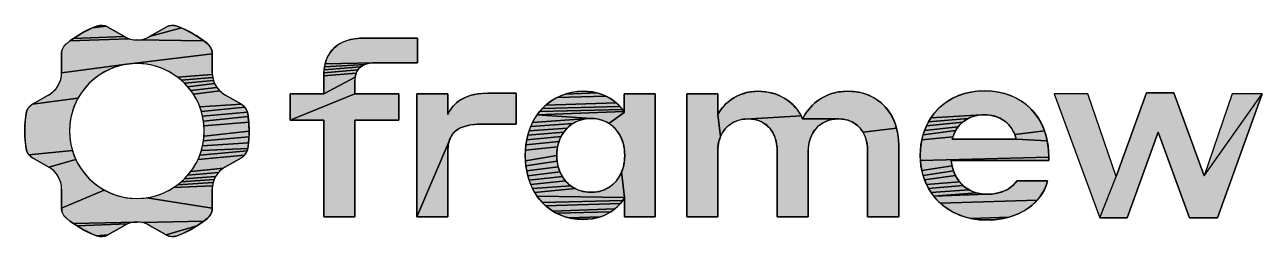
# Model space of a CAD drawing. Header units: millimetres. Extents: x 0 to 420, y 0 to 297.
# Drawn here: x 335.25 to 370.72, y 51.61 to 57.69 of the extents above; entities that cross this region are included whole.
import ezdxf

# ---------------------------------------------------------------- set-up
doc = ezdxf.new("R2010")
doc.units = ezdxf.units.MM
doc.header["$LTSCALE"] = 23.1
doc.layers.get('0').update_dxf_attribs({"linetype": 'CONTINUOUS'})

msp = doc.modelspace()

# ---------------------------------------------------------------- hatches: boundary and pattern name
at = {"linetype": 'CONTINUOUS'}
for points in [[(337.633, 57.627), (338.109, 57.352), (336.648, 57.3), (336.752, 57.369), (336.859, 57.433), (336.969, 57.494), (337.081, 57.551), (337.196, 57.603), (337.593, 57.647), (337.613, 57.637)], [(337.421, 57.675), (337.443, 57.676), (337.465, 57.676), (337.487, 57.674), (337.508, 57.671), (337.53, 57.667), (337.551, 57.661), (337.572, 57.655), (337.593, 57.647), (337.196, 57.603), (337.313, 57.651), (337.334, 57.658), (337.355, 57.664), (337.377, 57.669), (337.399, 57.673)], [(340.186, 57.369), (340.29, 57.3), (340.391, 57.227), (338.469, 57.256), (338.515, 57.257), (338.562, 57.262), (338.608, 57.269), (338.653, 57.28), (338.699, 57.293), (338.743, 57.31), (338.786, 57.33), (338.829, 57.352), (339.742, 57.603), (339.857, 57.551), (339.969, 57.494), (340.079, 57.433)], [(339.495, 57.676), (339.517, 57.675), (339.539, 57.673), (339.56, 57.669), (339.582, 57.664), (339.603, 57.658), (339.625, 57.651), (339.742, 57.603), (338.829, 57.352), (339.305, 57.627), (339.324, 57.637), (339.345, 57.647), (339.365, 57.655), (339.386, 57.661), (339.408, 57.667), (339.429, 57.671), (339.451, 57.674), (339.473, 57.676)], [(338.469, 57.256), (340.391, 57.227), (340.49, 57.15), (340.507, 57.136), (340.523, 57.12), (340.538, 57.104), (340.552, 57.087), (340.565, 57.069), (340.576, 57.051), (340.587, 57.032), (340.596, 57.012), (340.605, 56.992), (340.612, 56.971), (340.618, 56.95), (340.622, 56.928), (340.626, 56.906), (340.628, 56.884), (340.628, 56.862), (338.183, 56.561), (336.309, 56.313), (336.309, 56.862), (336.31, 56.884), (336.312, 56.906), (336.315, 56.928), (336.32, 56.95), (336.326, 56.971), (336.333, 56.992), (336.341, 57.012), (336.351, 57.032), (336.361, 57.051), (336.373, 57.069), (336.386, 57.087), (336.4, 57.104), (336.415, 57.12), (336.431, 57.136), (336.448, 57.15), (336.546, 57.227), (338.239, 57.293), (338.284, 57.28), (338.33, 57.269), (338.376, 57.262), (338.422, 57.257)], [(338.195, 57.31), (338.239, 57.293), (336.546, 57.227), (336.648, 57.3), (338.109, 57.352), (338.151, 57.33)], [(344.892, 57.308), (344.998, 57.31), (346.514, 57.31), (346.514, 56.601), (345.269, 56.601), (343.861, 56.569), (343.882, 56.646), (343.908, 56.718), (343.939, 56.787), (343.974, 56.853), (344.015, 56.914), (344.06, 56.971), (344.111, 57.023), (344.166, 57.072), (344.226, 57.116), (344.292, 57.156), (344.362, 57.192), (344.437, 57.223), (344.518, 57.249), (344.604, 57.271), (344.694, 57.288), (344.79, 57.3)], [(338.469, 56.582), (338.325, 56.577), (338.183, 56.561), (340.628, 56.862), (340.628, 56.313), (340.63, 56.268), (339.631, 56.193), (339.52, 56.271), (339.404, 56.341), (339.283, 56.402), (339.157, 56.456), (339.027, 56.5), (338.892, 56.535), (338.754, 56.561), (338.613, 56.577)], [(337.533, 56.341), (337.417, 56.271), (337.307, 56.193), (337.202, 56.108), (337.103, 56.016), (337.011, 55.918), (336.926, 55.813), (336.849, 55.702), (336.779, 55.586), (335.474, 55.415), (335.949, 55.69), (335.988, 55.713), (336.024, 55.739), (336.059, 55.767), (336.091, 55.797), (336.122, 55.829), (336.151, 55.862), (336.177, 55.898), (336.201, 55.934), (336.223, 55.972), (336.243, 56.011), (336.26, 56.052), (336.275, 56.093), (336.287, 56.136), (336.297, 56.179), (336.304, 56.223), (336.308, 56.268), (336.309, 56.313), (338.183, 56.561), (338.045, 56.535), (337.911, 56.5), (337.781, 56.456), (337.655, 56.402)], [(344.765, 56.34), (344.751, 56.305), (343.823, 56.225), (343.825, 56.317), (344.8, 56.404), (344.782, 56.373)], [(344.821, 56.433), (344.8, 56.404), (343.825, 56.317), (343.832, 56.404), (344.871, 56.484), (344.845, 56.459)], [(344.899, 56.506), (344.871, 56.484), (343.832, 56.404), (343.844, 56.488), (344.999, 56.558), (344.963, 56.543), (344.93, 56.525)], [(345.037, 56.571), (344.999, 56.558), (343.844, 56.488), (343.861, 56.569), (345.269, 56.601), (345.217, 56.6), (345.168, 56.596), (345.122, 56.59), (345.078, 56.582)], [(340.634, 56.223), (340.641, 56.179), (339.736, 56.108), (339.631, 56.193), (340.63, 56.268)], [(340.65, 56.136), (340.663, 56.093), (339.834, 56.016), (339.736, 56.108), (340.641, 56.179)], [(340.677, 56.052), (340.694, 56.011), (339.926, 55.918), (339.834, 56.016), (340.663, 56.093)], [(344.713, 56.052), (344.713, 55.711), (342.857, 54.96), (342.857, 55.711), (343.823, 55.711), (344.722, 56.188), (344.717, 56.144), (344.714, 56.099)], [(344.73, 56.229), (344.722, 56.188), (343.823, 55.711), (343.823, 56.225), (344.751, 56.305), (344.739, 56.268)], [(340.736, 55.934), (340.76, 55.898), (340.011, 55.813), (339.926, 55.918), (340.694, 56.011), (340.714, 55.972)], [(340.815, 55.829), (340.846, 55.797), (340.089, 55.702), (340.011, 55.813), (340.76, 55.898), (340.787, 55.862)], [(340.95, 55.713), (340.988, 55.69), (341.464, 55.415), (340.274, 55.339), (340.22, 55.465), (340.159, 55.586), (340.089, 55.702), (340.846, 55.797), (340.879, 55.767), (340.913, 55.739)], [(345.971, 55.711), (345.971, 54.96), (344.713, 54.96), (344.713, 52.193), (343.823, 52.193), (343.823, 54.96), (342.857, 54.96), (344.713, 55.711)], [(348.426, 55.73), (348.517, 55.732), (349.337, 55.732), (349.337, 54.849), (348.399, 54.849), (348.307, 54.848), (348.221, 54.844), (348.139, 54.837), (348.062, 54.828), (347.99, 54.816), (347.922, 54.801), (347.859, 54.784), (347.8, 54.764), (347.745, 54.741), (347.695, 54.715), (347.649, 54.686), (347.606, 54.654), (347.564, 54.617), (347.527, 54.575), (347.494, 54.531), (347.466, 54.482), (347.442, 54.43), (346.494, 52.193), (346.494, 55.711), (347.377, 55.711), (347.377, 55.12), (347.397, 55.163), (347.423, 55.21), (347.455, 55.261), (347.494, 55.314), (347.54, 55.368), (347.593, 55.423), (347.638, 55.463), (347.689, 55.502), (347.744, 55.539), (347.805, 55.575), (347.872, 55.608), (347.944, 55.638), (348.023, 55.665), (348.108, 55.688), (348.181, 55.703), (348.258, 55.715), (348.34, 55.724)], [(351.747, 55.714), (351.827, 55.685), (351.903, 55.652), (350.499, 55.607), (350.616, 55.661), (350.737, 55.706), (351.661, 55.739)], [(351.125, 55.782), (351.26, 55.788), (351.369, 55.784), (351.472, 55.775), (351.569, 55.759), (351.661, 55.739), (350.737, 55.706), (350.863, 55.741), (350.992, 55.767)], [(352.435, 55.183), (352.435, 55.711), (353.325, 55.711), (353.325, 52.193), (352.442, 52.193), (352.442, 52.749), (352.36, 53.481), (352.386, 53.553), (352.409, 53.628), (352.426, 53.705), (352.439, 53.785), (352.446, 53.868), (352.449, 53.952), (352.446, 54.037), (352.439, 54.119), (352.426, 54.199), (352.409, 54.276), (352.386, 54.351), (352.36, 54.423), (352.328, 54.492), (352.293, 54.557), (352.253, 54.619), (352.209, 54.677), (352.161, 54.731), (352.109, 54.781), (352.054, 54.827), (351.995, 54.868)], [(355.114, 54.07), (355.114, 52.193), (354.231, 52.193), (354.231, 55.711), (355.114, 55.711), (355.114, 55.12), (355.194, 54.491), (355.17, 54.427), (355.15, 54.361), (355.134, 54.292), (355.123, 54.221), (355.116, 54.147)], [(356.268, 55.788), (356.372, 55.784), (356.473, 55.775), (356.571, 55.76), (356.666, 55.738), (356.757, 55.712), (356.845, 55.679), (356.929, 55.641), (357.01, 55.598), (357.086, 55.55), (357.159, 55.497), (357.228, 55.439), (357.292, 55.377), (357.352, 55.31), (357.408, 55.239), (357.459, 55.164), (357.505, 55.085), (355.909, 54.992), (355.837, 54.985), (355.768, 54.972), (355.702, 54.955), (355.639, 54.933), (355.58, 54.907), (355.523, 54.876), (355.469, 54.841), (355.419, 54.802), (355.372, 54.759), (355.329, 54.712), (355.29, 54.662), (355.254, 54.608), (355.222, 54.551), (355.194, 54.491), (355.114, 55.12), (355.142, 55.17), (355.175, 55.223), (355.215, 55.277), (355.261, 55.333), (355.313, 55.389), (355.37, 55.444), (355.434, 55.498), (355.503, 55.55), (355.578, 55.599), (355.66, 55.644), (355.747, 55.685), (355.839, 55.719), (355.918, 55.743), (356, 55.762), (356.085, 55.776), (356.175, 55.785)], [(358.84, 55.788), (358.965, 55.783), (359.086, 55.77), (359.201, 55.749), (359.312, 55.72), (359.418, 55.683), (359.519, 55.638), (359.614, 55.587), (359.704, 55.528), (359.789, 55.462), (359.867, 55.391), (359.94, 55.312), (360.006, 55.228), (360.066, 55.138), (360.12, 55.043), (360.167, 54.942), (360.207, 54.837), (360.24, 54.727), (359.278, 54.614), (359.244, 54.668), (359.206, 54.718), (359.165, 54.764), (359.121, 54.806), (359.072, 54.845), (359.021, 54.879), (358.967, 54.909), (358.909, 54.935), (358.848, 54.956), (358.784, 54.973), (358.718, 54.985), (358.648, 54.993), (358.576, 54.995), (357.547, 55.002), (357.58, 55.064), (357.618, 55.128), (357.662, 55.193), (357.712, 55.26), (357.768, 55.326), (357.83, 55.391), (357.899, 55.454), (357.975, 55.515), (358.057, 55.571), (358.146, 55.623), (358.243, 55.67), (358.347, 55.71), (358.436, 55.737), (358.529, 55.758), (358.628, 55.774), (358.731, 55.784)], [(362.609, 55.796), (362.761, 55.801), (362.913, 55.796), (363.061, 55.781), (363.204, 55.757), (363.342, 55.723), (363.474, 55.679), (363.6, 55.627), (363.72, 55.566), (363.834, 55.496), (363.941, 55.418), (364.041, 55.331), (364.134, 55.237), (364.219, 55.135), (364.297, 55.025), (364.366, 54.909), (364.427, 54.785), (364.48, 54.654), (363.625, 54.552), (363.597, 54.614), (363.565, 54.673), (363.531, 54.728), (363.493, 54.779), (363.453, 54.828), (363.409, 54.872), (363.363, 54.913), (363.314, 54.951), (363.262, 54.984), (363.207, 55.014), (363.15, 55.04), (363.091, 55.062), (363.029, 55.08), (362.965, 55.095), (362.899, 55.105), (362.831, 55.111), (362.761, 55.113), (362.686, 55.111), (361.226, 55.031), (361.304, 55.138), (361.39, 55.239), (361.483, 55.332), (361.583, 55.417), (361.69, 55.495), (361.804, 55.564), (361.924, 55.626), (362.05, 55.678), (362.182, 55.722), (362.319, 55.756), (362.462, 55.781)], [(368.189, 55.739), (369.051, 53.368), (370.719, 55.711), (369.433, 52.165), (368.633, 52.165), (367.737, 54.613), (366.847, 52.165), (366.068, 52.165), (366.534, 53.347), (367.403, 55.739)], [(336.717, 55.465), (336.664, 55.339), (336.619, 55.208), (336.584, 55.074), (336.558, 54.936), (336.543, 54.795), (336.538, 54.65), (336.543, 54.506), (336.558, 54.365), (336.584, 54.227), (336.619, 54.093), (335.373, 53.971), (335.36, 53.989), (335.347, 54.007), (335.336, 54.026), (335.326, 54.045), (335.317, 54.065), (335.309, 54.086), (335.302, 54.107), (335.297, 54.129), (335.293, 54.151), (335.281, 54.232), (335.272, 54.315), (335.264, 54.398), (335.259, 54.481), (335.255, 54.566), (335.254, 54.65), (335.255, 54.735), (335.259, 54.819), (335.264, 54.903), (335.272, 54.986), (335.281, 55.069), (335.293, 55.151), (335.297, 55.173), (335.302, 55.194), (335.309, 55.215), (335.317, 55.236), (335.326, 55.256), (335.336, 55.275), (335.347, 55.294), (335.36, 55.312), (335.373, 55.329), (335.388, 55.346), (335.403, 55.362), (335.419, 55.376), (335.437, 55.39), (335.455, 55.403), (335.474, 55.415), (336.779, 55.586)], [(341.55, 55.346), (341.565, 55.329), (340.318, 55.208), (340.274, 55.339), (341.464, 55.415), (341.483, 55.403), (341.501, 55.39), (341.518, 55.376), (341.535, 55.362)], [(341.628, 55.215), (341.635, 55.194), (340.353, 55.074), (340.318, 55.208), (341.565, 55.329), (341.578, 55.312), (341.59, 55.294), (341.601, 55.275), (341.612, 55.256), (341.621, 55.236)], [(352.355, 55.302), (352.381, 55.267), (350.008, 55.208), (350.088, 55.297), (352.312, 55.352)], [(352.262, 55.404), (352.312, 55.352), (350.088, 55.297), (350.181, 55.388), (352.203, 55.459)], [(351.973, 55.617), (352.058, 55.566), (352.135, 55.513), (352.203, 55.459), (350.181, 55.388), (350.282, 55.47), (350.388, 55.543), (350.499, 55.607), (351.903, 55.652)], [(341.644, 55.151), (341.656, 55.069), (340.379, 54.936), (340.353, 55.074), (341.635, 55.194), (341.64, 55.173)], [(341.666, 54.986), (341.674, 54.903), (340.395, 54.795), (340.379, 54.936), (341.656, 55.069)], [(351.032, 54.904), (350.968, 54.868), (349.754, 54.781), (349.807, 54.897), (351.405, 55.006), (351.324, 54.997), (351.246, 54.982), (351.172, 54.961), (351.1, 54.935)], [(349.868, 55.007), (349.935, 55.111), (351.489, 55.009), (351.405, 55.006), (349.807, 54.897)], [(352.404, 55.235), (352.422, 55.207), (349.935, 55.111), (350.008, 55.208), (352.381, 55.267)], [(352.435, 55.183), (351.995, 54.868), (351.932, 54.904), (351.866, 54.935), (351.797, 54.961), (351.724, 54.982), (351.649, 54.997), (351.57, 55.006), (351.489, 55.009), (349.935, 55.111), (352.422, 55.207)], [(356.055, 54.993), (355.983, 54.995), (355.909, 54.992), (357.505, 55.085), (357.547, 55.002), (358.576, 54.995), (358.502, 54.992), (358.43, 54.985), (358.362, 54.972), (358.296, 54.955), (358.233, 54.933), (358.173, 54.907), (358.116, 54.876), (358.063, 54.841), (358.012, 54.802), (357.966, 54.759), (357.922, 54.712), (357.883, 54.662), (357.847, 54.608), (357.815, 54.551), (357.787, 54.491), (357.763, 54.427), (357.743, 54.361), (357.728, 54.292), (357.716, 54.221), (357.709, 54.147), (357.707, 54.07), (357.707, 52.193), (356.817, 52.193), (356.817, 54.07), (356.815, 54.148), (356.809, 54.224), (356.798, 54.297), (356.783, 54.366), (356.765, 54.433), (356.742, 54.497), (356.715, 54.557), (356.685, 54.614), (356.651, 54.668), (356.613, 54.718), (356.572, 54.764), (356.527, 54.806), (356.479, 54.845), (356.428, 54.879), (356.373, 54.909), (356.316, 54.935), (356.255, 54.956), (356.191, 54.973), (356.124, 54.985)], [(362.185, 54.946), (362.136, 54.908), (361.095, 54.796), (361.156, 54.917), (362.294, 55.01), (362.238, 54.98)], [(362.352, 55.037), (362.294, 55.01), (361.156, 54.917), (361.226, 55.031), (362.686, 55.111), (362.614, 55.104), (362.545, 55.094), (362.478, 55.079), (362.414, 55.06)], [(341.682, 54.566), (341.679, 54.481), (340.379, 54.365), (340.395, 54.506), (341.684, 54.65)], [(341.679, 54.819), (341.682, 54.735), (341.684, 54.65), (340.395, 54.506), (340.4, 54.65), (340.395, 54.795), (341.674, 54.903)], [(350.662, 54.557), (350.625, 54.492), (349.639, 54.393), (349.669, 54.528), (350.702, 54.619)], [(350.748, 54.677), (350.702, 54.619), (349.669, 54.528), (349.708, 54.658), (350.797, 54.731)], [(350.85, 54.781), (350.797, 54.731), (349.708, 54.658), (349.754, 54.781), (350.968, 54.868), (350.907, 54.827)], [(360.24, 54.727), (360.266, 54.612), (360.285, 54.493), (360.296, 54.37), (360.3, 54.244), (360.3, 52.193), (359.41, 52.193), (359.41, 54.07), (359.408, 54.148), (359.402, 54.224), (359.391, 54.297), (359.376, 54.366), (359.358, 54.433), (359.335, 54.497), (359.308, 54.557), (359.278, 54.614)], [(361.878, 54.548), (361.855, 54.485), (360.964, 54.398), (360.998, 54.537), (361.935, 54.667), (361.905, 54.609)], [(361.969, 54.722), (361.935, 54.667), (360.998, 54.537), (361.042, 54.669), (362.005, 54.773)], [(362.046, 54.822), (362.005, 54.773), (361.042, 54.669), (361.095, 54.796), (362.136, 54.908), (362.089, 54.866)], [(364.48, 54.654), (364.523, 54.516), (364.558, 54.372), (363.671, 54.418), (363.65, 54.487), (363.625, 54.552)], [(341.656, 54.232), (341.644, 54.151), (340.318, 54.093), (340.353, 54.227), (341.666, 54.315)], [(341.674, 54.398), (341.666, 54.315), (340.353, 54.227), (340.379, 54.365), (341.679, 54.481)], [(347.377, 54.042), (347.377, 52.193), (346.494, 52.193), (347.442, 54.43), (347.421, 54.375), (347.405, 54.316), (347.393, 54.253), (347.384, 54.187), (347.379, 54.116)], [(350.543, 54.276), (350.525, 54.199), (349.603, 54.105), (349.617, 54.252), (350.566, 54.351)], [(350.593, 54.423), (350.566, 54.351), (349.617, 54.252), (349.639, 54.393), (350.625, 54.492)], [(363.671, 54.418), (364.558, 54.372), (364.583, 54.222), (364.598, 54.066), (364.603, 53.903), (360.923, 53.803), (360.918, 53.952), (360.923, 54.106), (360.939, 54.255), (360.964, 54.398), (361.855, 54.485), (361.836, 54.418)], [(336.619, 54.093), (336.664, 53.962), (336.717, 53.836), (335.949, 53.612), (335.474, 53.886), (335.455, 53.898), (335.437, 53.911), (335.419, 53.924), (335.403, 53.939), (335.388, 53.955), (335.373, 53.971)], [(341.464, 53.886), (340.988, 53.612), (340.948, 53.586), (340.011, 53.488), (340.089, 53.599), (340.159, 53.715), (340.22, 53.836), (341.55, 53.955), (341.535, 53.939), (341.518, 53.924), (341.501, 53.911), (341.483, 53.898)], [(341.565, 53.971), (341.55, 53.955), (340.22, 53.836), (340.274, 53.962), (341.628, 54.086), (341.621, 54.065), (341.612, 54.045), (341.601, 54.026), (341.59, 54.007), (341.578, 53.989)], [(341.635, 54.107), (341.628, 54.086), (340.274, 53.962), (340.318, 54.093), (341.644, 54.151), (341.64, 54.129)], [(350.513, 54.119), (350.505, 54.037), (350.502, 53.952), (349.603, 53.798), (349.598, 53.952), (349.603, 54.105), (350.525, 54.199)], [(350.505, 53.868), (350.513, 53.785), (349.617, 53.649), (349.603, 53.798), (350.502, 53.952)], [(336.779, 53.715), (336.849, 53.599), (336.926, 53.488), (337.011, 53.383), (337.103, 53.285), (337.202, 53.193), (337.307, 53.108), (337.417, 53.03), (337.533, 52.96), (336.309, 52.439), (336.309, 52.988), (336.308, 53.036), (336.303, 53.083), (336.295, 53.13), (336.284, 53.176), (336.27, 53.221), (336.254, 53.264), (336.235, 53.307), (336.213, 53.348), (336.188, 53.388), (336.161, 53.425), (336.131, 53.462), (336.099, 53.496), (336.065, 53.528), (336.029, 53.558), (335.99, 53.586), (335.949, 53.612), (336.717, 53.836)], [(340.838, 53.496), (340.806, 53.462), (339.926, 53.383), (340.011, 53.488), (340.948, 53.586), (340.909, 53.558), (340.872, 53.528)], [(350.525, 53.705), (350.543, 53.628), (349.639, 53.507), (349.617, 53.649), (350.513, 53.785)], [(350.566, 53.553), (350.593, 53.481), (349.669, 53.371), (349.639, 53.507), (350.543, 53.628)], [(364.603, 53.903), (364.603, 53.806), (361.808, 53.806), (361.816, 53.729), (361.829, 53.653), (360.964, 53.517), (360.939, 53.658), (360.923, 53.803)], [(361.847, 53.58), (361.869, 53.509), (360.999, 53.381), (360.964, 53.517), (361.829, 53.653)], [(340.667, 53.221), (340.653, 53.176), (339.631, 53.108), (339.736, 53.193), (340.683, 53.264)], [(340.703, 53.307), (340.683, 53.264), (339.736, 53.193), (339.834, 53.285), (340.725, 53.348)], [(340.749, 53.388), (340.725, 53.348), (339.834, 53.285), (339.926, 53.383), (340.806, 53.462), (340.776, 53.425)], [(350.625, 53.412), (350.662, 53.347), (349.708, 53.241), (349.669, 53.371), (350.593, 53.481)], [(350.702, 53.285), (350.748, 53.227), (349.754, 53.118), (349.708, 53.241), (350.662, 53.347)], [(350.85, 53.123), (350.907, 53.077), (349.807, 53.001), (349.754, 53.118), (350.748, 53.227), (350.797, 53.173)], [(351.489, 52.895), (351.57, 52.898), (351.649, 52.907), (351.724, 52.922), (351.797, 52.943), (351.866, 52.969), (351.932, 53), (351.995, 53.036), (352.054, 53.077), (352.109, 53.123), (352.161, 53.173), (352.209, 53.227), (352.253, 53.285), (352.293, 53.347), (352.328, 53.412), (352.36, 53.481), (352.442, 52.749), (349.934, 52.787), (349.868, 52.891), (351.032, 53), (351.1, 52.969), (351.172, 52.943), (351.246, 52.922), (351.324, 52.907), (351.405, 52.898)], [(361.896, 53.44), (361.927, 53.374), (361.043, 53.249), (360.999, 53.381), (361.869, 53.509)], [(362.001, 53.252), (362.044, 53.195), (361.097, 53.123), (361.043, 53.249), (361.927, 53.374), (361.962, 53.311)], [(363.67, 53.2), (363.685, 53.222), (364.561, 53.222), (364.544, 53.145), (364.516, 53.059), (364.475, 52.967), (364.421, 52.87), (364.353, 52.771), (364.272, 52.672), (361.493, 52.585), (361.397, 52.679), (361.309, 52.781), (362.83, 52.84), (362.896, 52.841), (362.959, 52.845), (363.019, 52.851), (363.075, 52.86), (363.129, 52.87), (363.192, 52.886), (363.251, 52.904), (363.306, 52.924), (363.356, 52.946), (363.403, 52.97), (363.445, 52.994), (363.484, 53.02), (363.519, 53.045), (363.561, 53.08), (363.596, 53.113), (363.626, 53.145), (363.651, 53.174)], [(338.469, 52.719), (338.613, 52.724), (338.754, 52.74), (340.628, 52.439), (340.628, 52.417), (340.626, 52.395), (340.622, 52.373), (340.618, 52.351), (340.612, 52.33), (340.605, 52.309), (340.596, 52.289), (340.587, 52.269), (340.576, 52.25), (340.565, 52.232), (340.552, 52.214), (340.538, 52.197), (340.523, 52.181), (340.507, 52.165), (340.49, 52.151), (340.391, 52.074), (338.608, 52.032), (338.562, 52.039), (338.515, 52.044), (338.469, 52.045), (336.648, 52.001), (336.546, 52.074), (336.448, 52.151), (336.431, 52.165), (336.415, 52.181), (336.4, 52.197), (336.386, 52.214), (336.373, 52.232), (336.361, 52.25), (336.351, 52.269), (336.341, 52.289), (336.333, 52.309), (336.326, 52.33), (336.32, 52.351), (336.315, 52.373), (336.312, 52.395), (336.31, 52.417), (336.309, 52.439), (337.533, 52.96), (337.655, 52.899), (337.781, 52.845), (337.911, 52.801), (338.045, 52.766), (338.183, 52.74), (338.325, 52.724)], [(340.63, 53.036), (340.628, 52.988), (340.628, 52.439), (338.754, 52.74), (338.892, 52.766), (339.027, 52.801), (339.157, 52.845), (339.283, 52.899), (339.404, 52.96), (339.52, 53.03), (340.635, 53.083)], [(340.642, 53.13), (340.635, 53.083), (339.52, 53.03), (339.631, 53.108), (340.653, 53.176)], [(350.968, 53.036), (351.032, 53), (349.868, 52.891), (349.807, 53.001), (350.907, 53.077)], [(362.091, 53.142), (362.141, 53.093), (361.159, 53.003), (361.097, 53.123), (362.044, 53.195)], [(362.254, 53.006), (362.315, 52.968), (361.23, 52.889), (361.159, 53.003), (362.141, 53.093), (362.196, 53.047)], [(362.447, 52.907), (362.518, 52.883), (361.309, 52.781), (361.23, 52.889), (362.315, 52.968), (362.379, 52.935)], [(362.83, 52.84), (361.309, 52.781), (362.518, 52.883), (362.592, 52.864), (362.668, 52.851), (362.748, 52.843)], [(352.413, 52.696), (352.391, 52.663), (350.087, 52.602), (350.008, 52.691), (349.934, 52.787), (352.442, 52.749), (352.429, 52.725)], [(352.366, 52.627), (352.324, 52.575), (350.18, 52.512), (350.087, 52.602), (352.391, 52.663)], [(352.274, 52.52), (352.216, 52.464), (352.166, 52.421), (350.386, 52.358), (350.28, 52.43), (350.18, 52.512), (352.324, 52.575)], [(364.202, 52.599), (364.123, 52.527), (364.036, 52.458), (363.94, 52.393), (363.835, 52.332), (363.721, 52.276), (363.597, 52.227), (363.464, 52.185), (362.363, 52.15), (362.219, 52.186), (362.081, 52.231), (361.949, 52.285), (361.825, 52.348), (361.707, 52.419), (361.596, 52.498), (361.493, 52.585), (364.272, 52.672)], [(352.111, 52.378), (352.051, 52.337), (350.497, 52.295), (350.386, 52.358), (352.166, 52.421)], [(351.985, 52.297), (351.914, 52.26), (351.837, 52.226), (351.755, 52.195), (350.859, 52.162), (350.734, 52.197), (350.613, 52.241), (350.497, 52.295), (352.051, 52.337)], [(351.666, 52.168), (351.592, 52.151), (351.513, 52.136), (351.119, 52.122), (350.987, 52.137), (350.859, 52.162), (351.755, 52.195)], [(351.43, 52.126), (351.344, 52.119), (351.253, 52.117), (351.119, 52.122), (351.513, 52.136)], [(363.35, 52.156), (363.23, 52.134), (363.103, 52.117), (362.97, 52.106), (362.83, 52.103), (362.669, 52.108), (362.513, 52.124), (362.363, 52.15), (363.464, 52.185)], [(338.239, 52.008), (338.195, 51.991), (336.752, 51.932), (336.648, 52.001), (338.469, 52.045), (338.422, 52.044), (338.376, 52.039), (338.33, 52.032), (338.284, 52.021)], [(338.109, 51.949), (337.633, 51.674), (337.313, 51.65), (337.196, 51.698), (337.081, 51.75), (336.969, 51.807), (336.859, 51.867), (336.752, 51.932), (338.195, 51.991), (338.151, 51.972)], [(338.608, 52.032), (340.391, 52.074), (340.29, 52.001), (340.186, 51.932), (339.305, 51.674), (338.829, 51.949), (338.786, 51.972), (338.743, 51.991), (338.699, 52.008), (338.653, 52.021)], [(339.742, 51.698), (339.625, 51.65), (339.603, 51.643), (339.582, 51.636), (339.56, 51.632), (339.539, 51.628), (339.517, 51.626), (339.495, 51.625), (339.473, 51.625), (339.451, 51.627), (339.429, 51.63), (339.408, 51.634), (339.386, 51.639), (339.365, 51.646), (339.345, 51.654), (339.324, 51.663), (339.305, 51.674), (340.186, 51.932), (340.079, 51.867), (339.969, 51.807), (339.857, 51.75)], [(337.593, 51.654), (337.572, 51.646), (337.551, 51.639), (337.53, 51.634), (337.508, 51.63), (337.487, 51.627), (337.465, 51.625), (337.443, 51.625), (337.421, 51.626), (337.399, 51.628), (337.377, 51.632), (337.355, 51.636), (337.334, 51.643), (337.313, 51.65), (337.633, 51.674), (337.613, 51.663)]]:
    msp.add_hatch(color=7, dxfattribs=at).paths.add_polyline_path(points)

# ---------------------------------------------------------------- linework, layer by layer
at = {"color": 7, "linetype": 'CONTINUOUS'}
for p, q in [((338.109, 57.352), (337.633, 57.627)), ((339.305, 57.627), (338.829, 57.352)), ((346.514, 57.31), (344.998, 57.31)), ((346.514, 56.601), (346.514, 57.31)), ((336.309, 56.862), (336.309, 56.313)), ((340.628, 56.313), (340.628, 56.862)), ((345.269, 56.601), (346.514, 56.601)), ((343.823, 56.225), (343.823, 55.711)), ((344.713, 55.711), (344.713, 56.052)), ((335.949, 55.69), (335.474, 55.415)), ((341.464, 55.415), (340.988, 55.69)), ((343.823, 55.711), (342.857, 55.711)), ((342.857, 55.711), (342.857, 54.96)), ((345.971, 55.711), (344.713, 55.711)), ((345.971, 54.96), (345.971, 55.711)), ((347.377, 55.711), (346.494, 55.711)), ((346.494, 55.711), (346.494, 52.193)), ((347.377, 55.12), (347.377, 55.711)), ((349.337, 55.732), (348.517, 55.732)), ((349.337, 54.849), (349.337, 55.732)), ((353.325, 55.711), (352.435, 55.711)), ((352.435, 55.711), (352.435, 55.183)), ((353.325, 52.193), (353.325, 55.711)), ((355.114, 55.711), (354.231, 55.711)), ((354.231, 55.711), (354.231, 52.193)), ((355.114, 55.12), (355.114, 55.711)), ((365.72, 55.711), (364.754, 55.711)), ((364.754, 55.711), (366.068, 52.165)), ((366.534, 53.347), (365.72, 55.711)), ((367.403, 55.739), (366.534, 53.347)), ((368.189, 55.739), (367.403, 55.739)), ((369.051, 53.368), (368.189, 55.739)), ((369.857, 55.711), (369.051, 53.368)), ((369.433, 52.165), (370.719, 55.711)), ((370.719, 55.711), (369.857, 55.711)), ((342.857, 54.96), (343.823, 54.96)), ((343.823, 54.96), (343.823, 52.193)), ((344.713, 54.96), (345.971, 54.96)), ((344.713, 52.193), (344.713, 54.96)), ((348.399, 54.849), (349.337, 54.849)), ((363.671, 54.418), (361.836, 54.418)), ((366.847, 52.165), (367.737, 54.613)), ((367.737, 54.613), (368.633, 52.165)), ((347.377, 52.193), (347.377, 54.042)), ((355.114, 52.193), (355.114, 54.07)), ((356.817, 54.07), (356.817, 52.193)), ((357.707, 52.193), (357.707, 54.07)), ((359.41, 54.07), (359.41, 52.193)), ((360.3, 52.193), (360.3, 54.244)), ((335.474, 53.886), (335.949, 53.612)), ((340.988, 53.612), (341.464, 53.886)), ((361.808, 53.806), (364.603, 53.806)), ((364.603, 53.806), (364.603, 53.903)), ((364.561, 53.222), (363.685, 53.222)), ((336.309, 52.988), (336.309, 52.439)), ((340.628, 52.439), (340.628, 52.988)), ((352.442, 52.749), (352.442, 52.193)), ((343.823, 52.193), (344.713, 52.193)), ((346.494, 52.193), (347.377, 52.193)), ((352.442, 52.193), (353.325, 52.193)), ((354.231, 52.193), (355.114, 52.193)), ((356.817, 52.193), (357.707, 52.193)), ((359.41, 52.193), (360.3, 52.193)), ((366.068, 52.165), (366.847, 52.165)), ((368.633, 52.165), (369.433, 52.165)), ((337.633, 51.674), (338.109, 51.949)), ((338.829, 51.949), (339.305, 51.674))]:
    msp.add_line(p, q, dxfattribs=at)
for points in [[(337.633, 57.627), (338.109, 57.352), (336.648, 57.3), (336.752, 57.369), (336.859, 57.433), (336.969, 57.494), (337.081, 57.551), (337.196, 57.603), (337.593, 57.647), (337.613, 57.637), (337.633, 57.627)], [(337.421, 57.675), (337.443, 57.676), (337.465, 57.676), (337.487, 57.674), (337.508, 57.671), (337.53, 57.667), (337.551, 57.661), (337.572, 57.655), (337.593, 57.647), (337.196, 57.603), (337.313, 57.651), (337.334, 57.658), (337.355, 57.664), (337.377, 57.669), (337.399, 57.673), (337.421, 57.675)], [(340.186, 57.369), (340.29, 57.3), (340.391, 57.227), (338.469, 57.256), (338.515, 57.257), (338.562, 57.262), (338.608, 57.269), (338.653, 57.28), (338.699, 57.293), (338.743, 57.31), (338.786, 57.33), (338.829, 57.352), (339.742, 57.603), (339.857, 57.551), (339.969, 57.494), (340.079, 57.433), (340.186, 57.369)], [(339.495, 57.676), (339.517, 57.675), (339.539, 57.673), (339.56, 57.669), (339.582, 57.664), (339.603, 57.658), (339.625, 57.651), (339.742, 57.603), (338.829, 57.352), (339.305, 57.627), (339.324, 57.637), (339.345, 57.647), (339.365, 57.655), (339.386, 57.661), (339.408, 57.667), (339.429, 57.671), (339.451, 57.674), (339.473, 57.676), (339.495, 57.676)], [(338.469, 57.256), (340.391, 57.227), (340.49, 57.15), (340.507, 57.136), (340.523, 57.12), (340.538, 57.104), (340.552, 57.087), (340.565, 57.069), (340.576, 57.051), (340.587, 57.032), (340.596, 57.012), (340.605, 56.992), (340.612, 56.971), (340.618, 56.95), (340.622, 56.928), (340.626, 56.906), (340.628, 56.884), (340.628, 56.862), (338.183, 56.561), (336.309, 56.313), (336.309, 56.862), (336.31, 56.884), (336.312, 56.906), (336.315, 56.928), (336.32, 56.95), (336.326, 56.971), (336.333, 56.992), (336.341, 57.012), (336.351, 57.032), (336.361, 57.051), (336.373, 57.069), (336.386, 57.087), (336.4, 57.104), (336.415, 57.12), (336.431, 57.136), (336.448, 57.15), (336.546, 57.227), (338.239, 57.293), (338.284, 57.28), (338.33, 57.269), (338.376, 57.262), (338.422, 57.257), (338.469, 57.256)], [(338.195, 57.31), (338.239, 57.293), (336.546, 57.227), (336.648, 57.3), (338.109, 57.352), (338.151, 57.33), (338.195, 57.31)], [(344.892, 57.308), (344.998, 57.31), (346.514, 57.31), (346.514, 56.601), (345.269, 56.601), (343.861, 56.569), (343.882, 56.646), (343.908, 56.718), (343.939, 56.787), (343.974, 56.853), (344.015, 56.914), (344.06, 56.971), (344.111, 57.023), (344.166, 57.072), (344.226, 57.116), (344.292, 57.156), (344.362, 57.192), (344.437, 57.223), (344.518, 57.249), (344.604, 57.271), (344.694, 57.288), (344.79, 57.3), (344.892, 57.308)], [(338.469, 56.582), (338.325, 56.577), (338.183, 56.561), (340.628, 56.862), (340.628, 56.313), (340.63, 56.268), (339.631, 56.193), (339.52, 56.271), (339.404, 56.341), (339.283, 56.402), (339.157, 56.456), (339.027, 56.5), (338.892, 56.535), (338.754, 56.561), (338.613, 56.577), (338.469, 56.582)], [(337.533, 56.341), (337.417, 56.271), (337.307, 56.193), (337.202, 56.108), (337.103, 56.016), (337.011, 55.918), (336.926, 55.813), (336.849, 55.702), (336.779, 55.586), (335.474, 55.415), (335.949, 55.69), (335.988, 55.713), (336.024, 55.739), (336.059, 55.767), (336.091, 55.797), (336.122, 55.829), (336.151, 55.862), (336.177, 55.898), (336.201, 55.934), (336.223, 55.972), (336.243, 56.011), (336.26, 56.052), (336.275, 56.093), (336.287, 56.136), (336.297, 56.179), (336.304, 56.223), (336.308, 56.268), (336.309, 56.313), (338.183, 56.561), (338.045, 56.535), (337.911, 56.5), (337.781, 56.456), (337.655, 56.402), (337.533, 56.341)], [(344.765, 56.34), (344.751, 56.305), (343.823, 56.225), (343.825, 56.317), (344.8, 56.404), (344.782, 56.373), (344.765, 56.34)], [(344.821, 56.433), (344.8, 56.404), (343.825, 56.317), (343.832, 56.404), (344.871, 56.484), (344.845, 56.459), (344.821, 56.433)], [(344.899, 56.506), (344.871, 56.484), (343.832, 56.404), (343.844, 56.488), (344.999, 56.558), (344.963, 56.543), (344.93, 56.525), (344.899, 56.506)], [(345.037, 56.571), (344.999, 56.558), (343.844, 56.488), (343.861, 56.569), (345.269, 56.601), (345.217, 56.6), (345.168, 56.596), (345.122, 56.59), (345.078, 56.582), (345.037, 56.571)], [(340.634, 56.223), (340.641, 56.179), (339.736, 56.108), (339.631, 56.193), (340.63, 56.268), (340.634, 56.223)], [(340.65, 56.136), (340.663, 56.093), (339.834, 56.016), (339.736, 56.108), (340.641, 56.179), (340.65, 56.136)], [(340.677, 56.052), (340.694, 56.011), (339.926, 55.918), (339.834, 56.016), (340.663, 56.093), (340.677, 56.052)], [(344.713, 56.052), (344.713, 55.711), (342.857, 54.96), (342.857, 55.711), (343.823, 55.711), (344.722, 56.188), (344.717, 56.144), (344.714, 56.099), (344.713, 56.052)], [(344.73, 56.229), (344.722, 56.188), (343.823, 55.711), (343.823, 56.225), (344.751, 56.305), (344.739, 56.268), (344.73, 56.229)], [(340.736, 55.934), (340.76, 55.898), (340.011, 55.813), (339.926, 55.918), (340.694, 56.011), (340.714, 55.972), (340.736, 55.934)], [(340.815, 55.829), (340.846, 55.797), (340.089, 55.702), (340.011, 55.813), (340.76, 55.898), (340.787, 55.862), (340.815, 55.829)], [(340.95, 55.713), (340.988, 55.69), (341.464, 55.415), (340.274, 55.339), (340.22, 55.465), (340.159, 55.586), (340.089, 55.702), (340.846, 55.797), (340.879, 55.767), (340.913, 55.739), (340.95, 55.713)], [(345.971, 55.711), (345.971, 54.96), (344.713, 54.96), (344.713, 52.193), (343.823, 52.193), (343.823, 54.96), (342.857, 54.96), (344.713, 55.711), (345.971, 55.711)], [(348.426, 55.73), (348.517, 55.732), (349.337, 55.732), (349.337, 54.849), (348.399, 54.849), (348.307, 54.848), (348.221, 54.844), (348.139, 54.837), (348.062, 54.828), (347.99, 54.816), (347.922, 54.801), (347.859, 54.784), (347.8, 54.764), (347.745, 54.741), (347.695, 54.715), (347.649, 54.686), (347.606, 54.654), (347.564, 54.617), (347.527, 54.575), (347.494, 54.531), (347.466, 54.482), (347.442, 54.43), (346.494, 52.193), (346.494, 55.711), (347.377, 55.711), (347.377, 55.12), (347.397, 55.163), (347.423, 55.21), (347.455, 55.261), (347.494, 55.314), (347.54, 55.368), (347.593, 55.423), (347.638, 55.463), (347.689, 55.502), (347.744, 55.539), (347.805, 55.575), (347.872, 55.608), (347.944, 55.638), (348.023, 55.665), (348.108, 55.688), (348.181, 55.703), (348.258, 55.715), (348.34, 55.724), (348.426, 55.73)], [(351.747, 55.714), (351.827, 55.685), (351.903, 55.652), (350.499, 55.607), (350.616, 55.661), (350.737, 55.706), (351.661, 55.739), (351.747, 55.714)], [(351.125, 55.782), (351.26, 55.788), (351.369, 55.784), (351.472, 55.775), (351.569, 55.759), (351.661, 55.739), (350.737, 55.706), (350.863, 55.741), (350.992, 55.767), (351.125, 55.782)], [(352.435, 55.183), (352.435, 55.711), (353.325, 55.711), (353.325, 52.193), (352.442, 52.193), (352.442, 52.749), (352.36, 53.481), (352.386, 53.553), (352.409, 53.628), (352.426, 53.705), (352.439, 53.785), (352.446, 53.868), (352.449, 53.952), (352.446, 54.037), (352.439, 54.119), (352.426, 54.199), (352.409, 54.276), (352.386, 54.351), (352.36, 54.423), (352.328, 54.492), (352.293, 54.557), (352.253, 54.619), (352.209, 54.677), (352.161, 54.731), (352.109, 54.781), (352.054, 54.827), (351.995, 54.868), (352.435, 55.183)], [(355.114, 54.07), (355.114, 52.193), (354.231, 52.193), (354.231, 55.711), (355.114, 55.711), (355.114, 55.12), (355.194, 54.491), (355.17, 54.427), (355.15, 54.361), (355.134, 54.292), (355.123, 54.221), (355.116, 54.147), (355.114, 54.07)], [(356.268, 55.788), (356.372, 55.784), (356.473, 55.775), (356.571, 55.76), (356.666, 55.738), (356.757, 55.712), (356.845, 55.679), (356.929, 55.641), (357.01, 55.598), (357.086, 55.55), (357.159, 55.497), (357.228, 55.439), (357.292, 55.377), (357.352, 55.31), (357.408, 55.239), (357.459, 55.164), (357.505, 55.085), (355.909, 54.992), (355.837, 54.985), (355.768, 54.972), (355.702, 54.955), (355.639, 54.933), (355.58, 54.907), (355.523, 54.876), (355.469, 54.841), (355.419, 54.802), (355.372, 54.759), (355.329, 54.712), (355.29, 54.662), (355.254, 54.608), (355.222, 54.551), (355.194, 54.491), (355.114, 55.12), (355.142, 55.17), (355.175, 55.223), (355.215, 55.277), (355.261, 55.333), (355.313, 55.389), (355.37, 55.444), (355.434, 55.498), (355.503, 55.55), (355.578, 55.599), (355.66, 55.644), (355.747, 55.685), (355.839, 55.719), (355.918, 55.743), (356, 55.762), (356.085, 55.776), (356.175, 55.785), (356.268, 55.788)], [(358.84, 55.788), (358.965, 55.783), (359.086, 55.77), (359.201, 55.749), (359.312, 55.72), (359.418, 55.683), (359.519, 55.638), (359.614, 55.587), (359.704, 55.528), (359.789, 55.462), (359.867, 55.391), (359.94, 55.312), (360.006, 55.228), (360.066, 55.138), (360.12, 55.043), (360.167, 54.942), (360.207, 54.837), (360.24, 54.727), (359.278, 54.614), (359.244, 54.668), (359.206, 54.718), (359.165, 54.764), (359.121, 54.806), (359.072, 54.845), (359.021, 54.879), (358.967, 54.909), (358.909, 54.935), (358.848, 54.956), (358.784, 54.973), (358.718, 54.985), (358.648, 54.993), (358.576, 54.995), (357.547, 55.002), (357.58, 55.064), (357.618, 55.128), (357.662, 55.193), (357.712, 55.26), (357.768, 55.326), (357.83, 55.391), (357.899, 55.454), (357.975, 55.515), (358.057, 55.571), (358.146, 55.623), (358.243, 55.67), (358.347, 55.71), (358.436, 55.737), (358.529, 55.758), (358.628, 55.774), (358.731, 55.784), (358.84, 55.788)], [(362.609, 55.796), (362.761, 55.801), (362.913, 55.796), (363.061, 55.781), (363.204, 55.757), (363.342, 55.723), (363.474, 55.679), (363.6, 55.627), (363.72, 55.566), (363.834, 55.496), (363.941, 55.418), (364.041, 55.331), (364.134, 55.237), (364.219, 55.135), (364.297, 55.025), (364.366, 54.909), (364.427, 54.785), (364.48, 54.654), (363.625, 54.552), (363.597, 54.614), (363.565, 54.673), (363.531, 54.728), (363.493, 54.779), (363.453, 54.828), (363.409, 54.872), (363.363, 54.913), (363.314, 54.951), (363.262, 54.984), (363.207, 55.014), (363.15, 55.04), (363.091, 55.062), (363.029, 55.08), (362.965, 55.095), (362.899, 55.105), (362.831, 55.111), (362.761, 55.113), (362.686, 55.111), (361.226, 55.031), (361.304, 55.138), (361.39, 55.239), (361.483, 55.332), (361.583, 55.417), (361.69, 55.495), (361.804, 55.564), (361.924, 55.626), (362.05, 55.678), (362.182, 55.722), (362.319, 55.756), (362.462, 55.781), (362.609, 55.796)], [(368.189, 55.739), (369.051, 53.368), (370.719, 55.711), (369.433, 52.165), (368.633, 52.165), (367.737, 54.613), (366.847, 52.165), (366.068, 52.165), (366.534, 53.347), (367.403, 55.739), (368.189, 55.739)], [(336.717, 55.465), (336.664, 55.339), (336.619, 55.208), (336.584, 55.074), (336.558, 54.936), (336.543, 54.795), (336.538, 54.65), (336.543, 54.506), (336.558, 54.365), (336.584, 54.227), (336.619, 54.093), (335.373, 53.971), (335.36, 53.989), (335.347, 54.007), (335.336, 54.026), (335.326, 54.045), (335.317, 54.065), (335.309, 54.086), (335.302, 54.107), (335.297, 54.129), (335.293, 54.151), (335.281, 54.232), (335.272, 54.315), (335.264, 54.398), (335.259, 54.481), (335.255, 54.566), (335.254, 54.65), (335.255, 54.735), (335.259, 54.819), (335.264, 54.903), (335.272, 54.986), (335.281, 55.069), (335.293, 55.151), (335.297, 55.173), (335.302, 55.194), (335.309, 55.215), (335.317, 55.236), (335.326, 55.256), (335.336, 55.275), (335.347, 55.294), (335.36, 55.312), (335.373, 55.329), (335.388, 55.346), (335.403, 55.362), (335.419, 55.376), (335.437, 55.39), (335.455, 55.403), (335.474, 55.415), (336.779, 55.586), (336.717, 55.465)], [(341.55, 55.346), (341.565, 55.329), (340.318, 55.208), (340.274, 55.339), (341.464, 55.415), (341.483, 55.403), (341.501, 55.39), (341.518, 55.376), (341.535, 55.362), (341.55, 55.346)], [(341.628, 55.215), (341.635, 55.194), (340.353, 55.074), (340.318, 55.208), (341.565, 55.329), (341.578, 55.312), (341.59, 55.294), (341.601, 55.275), (341.612, 55.256), (341.621, 55.236), (341.628, 55.215)], [(352.355, 55.302), (352.381, 55.267), (350.008, 55.208), (350.088, 55.297), (352.312, 55.352), (352.355, 55.302)], [(352.262, 55.404), (352.312, 55.352), (350.088, 55.297), (350.181, 55.388), (352.203, 55.459), (352.262, 55.404)], [(351.973, 55.617), (352.058, 55.566), (352.135, 55.513), (352.203, 55.459), (350.181, 55.388), (350.282, 55.47), (350.388, 55.543), (350.499, 55.607), (351.903, 55.652), (351.973, 55.617)], [(341.644, 55.151), (341.656, 55.069), (340.379, 54.936), (340.353, 55.074), (341.635, 55.194), (341.64, 55.173), (341.644, 55.151)], [(341.666, 54.986), (341.674, 54.903), (340.395, 54.795), (340.379, 54.936), (341.656, 55.069), (341.666, 54.986)], [(351.032, 54.904), (350.968, 54.868), (349.754, 54.781), (349.807, 54.897), (351.405, 55.006), (351.324, 54.997), (351.246, 54.982), (351.172, 54.961), (351.1, 54.935), (351.032, 54.904)], [(349.868, 55.007), (349.935, 55.111), (351.489, 55.009), (351.405, 55.006), (349.807, 54.897), (349.868, 55.007)], [(352.404, 55.235), (352.422, 55.207), (349.935, 55.111), (350.008, 55.208), (352.381, 55.267), (352.404, 55.235)], [(352.435, 55.183), (351.995, 54.868), (351.932, 54.904), (351.866, 54.935), (351.797, 54.961), (351.724, 54.982), (351.649, 54.997), (351.57, 55.006), (351.489, 55.009), (349.935, 55.111), (352.422, 55.207), (352.435, 55.183)], [(356.055, 54.993), (355.983, 54.995), (355.909, 54.992), (357.505, 55.085), (357.547, 55.002), (358.576, 54.995), (358.502, 54.992), (358.43, 54.985), (358.362, 54.972), (358.296, 54.955), (358.233, 54.933), (358.173, 54.907), (358.116, 54.876), (358.063, 54.841), (358.012, 54.802), (357.966, 54.759), (357.922, 54.712), (357.883, 54.662), (357.847, 54.608), (357.815, 54.551), (357.787, 54.491), (357.763, 54.427), (357.743, 54.361), (357.728, 54.292), (357.716, 54.221), (357.709, 54.147), (357.707, 54.07), (357.707, 52.193), (356.817, 52.193), (356.817, 54.07), (356.815, 54.148), (356.809, 54.224), (356.798, 54.297), (356.783, 54.366), (356.765, 54.433), (356.742, 54.497), (356.715, 54.557), (356.685, 54.614), (356.651, 54.668), (356.613, 54.718), (356.572, 54.764), (356.527, 54.806), (356.479, 54.845), (356.428, 54.879), (356.373, 54.909), (356.316, 54.935), (356.255, 54.956), (356.191, 54.973), (356.124, 54.985), (356.055, 54.993)], [(362.185, 54.946), (362.136, 54.908), (361.095, 54.796), (361.156, 54.917), (362.294, 55.01), (362.238, 54.98), (362.185, 54.946)], [(362.352, 55.037), (362.294, 55.01), (361.156, 54.917), (361.226, 55.031), (362.686, 55.111), (362.614, 55.104), (362.545, 55.094), (362.478, 55.079), (362.414, 55.06), (362.352, 55.037)], [(341.682, 54.566), (341.679, 54.481), (340.379, 54.365), (340.395, 54.506), (341.684, 54.65), (341.682, 54.566)], [(341.679, 54.819), (341.682, 54.735), (341.684, 54.65), (340.395, 54.506), (340.4, 54.65), (340.395, 54.795), (341.674, 54.903), (341.679, 54.819)], [(350.662, 54.557), (350.625, 54.492), (349.639, 54.393), (349.669, 54.528), (350.702, 54.619), (350.662, 54.557)], [(350.748, 54.677), (350.702, 54.619), (349.669, 54.528), (349.708, 54.658), (350.797, 54.731), (350.748, 54.677)], [(350.85, 54.781), (350.797, 54.731), (349.708, 54.658), (349.754, 54.781), (350.968, 54.868), (350.907, 54.827), (350.85, 54.781)], [(360.24, 54.727), (360.266, 54.612), (360.285, 54.493), (360.296, 54.37), (360.3, 54.244), (360.3, 52.193), (359.41, 52.193), (359.41, 54.07), (359.408, 54.148), (359.402, 54.224), (359.391, 54.297), (359.376, 54.366), (359.358, 54.433), (359.335, 54.497), (359.308, 54.557), (359.278, 54.614), (360.24, 54.727)], [(361.878, 54.548), (361.855, 54.485), (360.964, 54.398), (360.998, 54.537), (361.935, 54.667), (361.905, 54.609), (361.878, 54.548)], [(361.969, 54.722), (361.935, 54.667), (360.998, 54.537), (361.042, 54.669), (362.005, 54.773), (361.969, 54.722)], [(362.046, 54.822), (362.005, 54.773), (361.042, 54.669), (361.095, 54.796), (362.136, 54.908), (362.089, 54.866), (362.046, 54.822)], [(364.48, 54.654), (364.523, 54.516), (364.558, 54.372), (363.671, 54.418), (363.65, 54.487), (363.625, 54.552), (364.48, 54.654)], [(341.656, 54.232), (341.644, 54.151), (340.318, 54.093), (340.353, 54.227), (341.666, 54.315), (341.656, 54.232)], [(341.674, 54.398), (341.666, 54.315), (340.353, 54.227), (340.379, 54.365), (341.679, 54.481), (341.674, 54.398)], [(347.377, 54.042), (347.377, 52.193), (346.494, 52.193), (347.442, 54.43), (347.421, 54.375), (347.405, 54.316), (347.393, 54.253), (347.384, 54.187), (347.379, 54.116), (347.377, 54.042)], [(350.543, 54.276), (350.525, 54.199), (349.603, 54.105), (349.617, 54.252), (350.566, 54.351), (350.543, 54.276)], [(350.593, 54.423), (350.566, 54.351), (349.617, 54.252), (349.639, 54.393), (350.625, 54.492), (350.593, 54.423)], [(363.671, 54.418), (364.558, 54.372), (364.583, 54.222), (364.598, 54.066), (364.603, 53.903), (360.923, 53.803), (360.918, 53.952), (360.923, 54.106), (360.939, 54.255), (360.964, 54.398), (361.855, 54.485), (361.836, 54.418), (363.671, 54.418)], [(336.619, 54.093), (336.664, 53.962), (336.717, 53.836), (335.949, 53.612), (335.474, 53.886), (335.455, 53.898), (335.437, 53.911), (335.419, 53.924), (335.403, 53.939), (335.388, 53.955), (335.373, 53.971), (336.619, 54.093)], [(341.464, 53.886), (340.988, 53.612), (340.948, 53.586), (340.011, 53.488), (340.089, 53.599), (340.159, 53.715), (340.22, 53.836), (341.55, 53.955), (341.535, 53.939), (341.518, 53.924), (341.501, 53.911), (341.483, 53.898), (341.464, 53.886)], [(341.565, 53.971), (341.55, 53.955), (340.22, 53.836), (340.274, 53.962), (341.628, 54.086), (341.621, 54.065), (341.612, 54.045), (341.601, 54.026), (341.59, 54.007), (341.578, 53.989), (341.565, 53.971)], [(341.635, 54.107), (341.628, 54.086), (340.274, 53.962), (340.318, 54.093), (341.644, 54.151), (341.64, 54.129), (341.635, 54.107)], [(350.513, 54.119), (350.505, 54.037), (350.502, 53.952), (349.603, 53.798), (349.598, 53.952), (349.603, 54.105), (350.525, 54.199), (350.513, 54.119)], [(350.505, 53.868), (350.513, 53.785), (349.617, 53.649), (349.603, 53.798), (350.502, 53.952), (350.505, 53.868)], [(336.779, 53.715), (336.849, 53.599), (336.926, 53.488), (337.011, 53.383), (337.103, 53.285), (337.202, 53.193), (337.307, 53.108), (337.417, 53.03), (337.533, 52.96), (336.309, 52.439), (336.309, 52.988), (336.308, 53.036), (336.303, 53.083), (336.295, 53.13), (336.284, 53.176), (336.27, 53.221), (336.254, 53.264), (336.235, 53.307), (336.213, 53.348), (336.188, 53.388), (336.161, 53.425), (336.131, 53.462), (336.099, 53.496), (336.065, 53.528), (336.029, 53.558), (335.99, 53.586), (335.949, 53.612), (336.717, 53.836), (336.779, 53.715)], [(340.838, 53.496), (340.806, 53.462), (339.926, 53.383), (340.011, 53.488), (340.948, 53.586), (340.909, 53.558), (340.872, 53.528), (340.838, 53.496)], [(350.525, 53.705), (350.543, 53.628), (349.639, 53.507), (349.617, 53.649), (350.513, 53.785), (350.525, 53.705)], [(350.566, 53.553), (350.593, 53.481), (349.669, 53.371), (349.639, 53.507), (350.543, 53.628), (350.566, 53.553)], [(364.603, 53.903), (364.603, 53.806), (361.808, 53.806), (361.816, 53.729), (361.829, 53.653), (360.964, 53.517), (360.939, 53.658), (360.923, 53.803), (364.603, 53.903)], [(361.847, 53.58), (361.869, 53.509), (360.999, 53.381), (360.964, 53.517), (361.829, 53.653), (361.847, 53.58)], [(340.667, 53.221), (340.653, 53.176), (339.631, 53.108), (339.736, 53.193), (340.683, 53.264), (340.667, 53.221)], [(340.703, 53.307), (340.683, 53.264), (339.736, 53.193), (339.834, 53.285), (340.725, 53.348), (340.703, 53.307)], [(340.749, 53.388), (340.725, 53.348), (339.834, 53.285), (339.926, 53.383), (340.806, 53.462), (340.776, 53.425), (340.749, 53.388)], [(350.625, 53.412), (350.662, 53.347), (349.708, 53.241), (349.669, 53.371), (350.593, 53.481), (350.625, 53.412)], [(350.702, 53.285), (350.748, 53.227), (349.754, 53.118), (349.708, 53.241), (350.662, 53.347), (350.702, 53.285)], [(350.85, 53.123), (350.907, 53.077), (349.807, 53.001), (349.754, 53.118), (350.748, 53.227), (350.797, 53.173), (350.85, 53.123)], [(351.489, 52.895), (351.57, 52.898), (351.649, 52.907), (351.724, 52.922), (351.797, 52.943), (351.866, 52.969), (351.932, 53), (351.995, 53.036), (352.054, 53.077), (352.109, 53.123), (352.161, 53.173), (352.209, 53.227), (352.253, 53.285), (352.293, 53.347), (352.328, 53.412), (352.36, 53.481), (352.442, 52.749), (349.934, 52.787), (349.868, 52.891), (351.032, 53), (351.1, 52.969), (351.172, 52.943), (351.246, 52.922), (351.324, 52.907), (351.405, 52.898), (351.489, 52.895)], [(361.896, 53.44), (361.927, 53.374), (361.043, 53.249), (360.999, 53.381), (361.869, 53.509), (361.896, 53.44)], [(362.001, 53.252), (362.044, 53.195), (361.097, 53.123), (361.043, 53.249), (361.927, 53.374), (361.962, 53.311), (362.001, 53.252)], [(363.67, 53.2), (363.685, 53.222), (364.561, 53.222), (364.544, 53.145), (364.516, 53.059), (364.475, 52.967), (364.421, 52.87), (364.353, 52.771), (364.272, 52.672), (361.493, 52.585), (361.397, 52.679), (361.309, 52.781), (362.83, 52.84), (362.896, 52.841), (362.959, 52.845), (363.019, 52.851), (363.075, 52.86), (363.129, 52.87), (363.192, 52.886), (363.251, 52.904), (363.306, 52.924), (363.356, 52.946), (363.403, 52.97), (363.445, 52.994), (363.484, 53.02), (363.519, 53.045), (363.561, 53.08), (363.596, 53.113), (363.626, 53.145), (363.651, 53.174), (363.67, 53.2)], [(338.469, 52.719), (338.613, 52.724), (338.754, 52.74), (340.628, 52.439), (340.628, 52.417), (340.626, 52.395), (340.622, 52.373), (340.618, 52.351), (340.612, 52.33), (340.605, 52.309), (340.596, 52.289), (340.587, 52.269), (340.576, 52.25), (340.565, 52.232), (340.552, 52.214), (340.538, 52.197), (340.523, 52.181), (340.507, 52.165), (340.49, 52.151), (340.391, 52.074), (338.608, 52.032), (338.562, 52.039), (338.515, 52.044), (338.469, 52.045), (336.648, 52.001), (336.546, 52.074), (336.448, 52.151), (336.431, 52.165), (336.415, 52.181), (336.4, 52.197), (336.386, 52.214), (336.373, 52.232), (336.361, 52.25), (336.351, 52.269), (336.341, 52.289), (336.333, 52.309), (336.326, 52.33), (336.32, 52.351), (336.315, 52.373), (336.312, 52.395), (336.31, 52.417), (336.309, 52.439), (337.533, 52.96), (337.655, 52.899), (337.781, 52.845), (337.911, 52.801), (338.045, 52.766), (338.183, 52.74), (338.325, 52.724), (338.469, 52.719)], [(340.63, 53.036), (340.628, 52.988), (340.628, 52.439), (338.754, 52.74), (338.892, 52.766), (339.027, 52.801), (339.157, 52.845), (339.283, 52.899), (339.404, 52.96), (339.52, 53.03), (340.635, 53.083), (340.63, 53.036)], [(340.642, 53.13), (340.635, 53.083), (339.52, 53.03), (339.631, 53.108), (340.653, 53.176), (340.642, 53.13)], [(350.968, 53.036), (351.032, 53), (349.868, 52.891), (349.807, 53.001), (350.907, 53.077), (350.968, 53.036)], [(362.091, 53.142), (362.141, 53.093), (361.159, 53.003), (361.097, 53.123), (362.044, 53.195), (362.091, 53.142)], [(362.254, 53.006), (362.315, 52.968), (361.23, 52.889), (361.159, 53.003), (362.141, 53.093), (362.196, 53.047), (362.254, 53.006)], [(362.447, 52.907), (362.518, 52.883), (361.309, 52.781), (361.23, 52.889), (362.315, 52.968), (362.379, 52.935), (362.447, 52.907)], [(362.83, 52.84), (361.309, 52.781), (362.518, 52.883), (362.592, 52.864), (362.668, 52.851), (362.748, 52.843), (362.83, 52.84)], [(352.413, 52.696), (352.391, 52.663), (350.087, 52.602), (350.008, 52.691), (349.934, 52.787), (352.442, 52.749), (352.429, 52.725), (352.413, 52.696)], [(352.366, 52.627), (352.324, 52.575), (350.18, 52.512), (350.087, 52.602), (352.391, 52.663), (352.366, 52.627)], [(352.274, 52.52), (352.216, 52.464), (352.166, 52.421), (350.386, 52.358), (350.28, 52.43), (350.18, 52.512), (352.324, 52.575), (352.274, 52.52)], [(364.202, 52.599), (364.123, 52.527), (364.036, 52.458), (363.94, 52.393), (363.835, 52.332), (363.721, 52.276), (363.597, 52.227), (363.464, 52.185), (362.363, 52.15), (362.219, 52.186), (362.081, 52.231), (361.949, 52.285), (361.825, 52.348), (361.707, 52.419), (361.596, 52.498), (361.493, 52.585), (364.272, 52.672), (364.202, 52.599)], [(352.111, 52.378), (352.051, 52.337), (350.497, 52.295), (350.386, 52.358), (352.166, 52.421), (352.111, 52.378)], [(351.985, 52.297), (351.914, 52.26), (351.837, 52.226), (351.755, 52.195), (350.859, 52.162), (350.734, 52.197), (350.613, 52.241), (350.497, 52.295), (352.051, 52.337), (351.985, 52.297)], [(351.666, 52.168), (351.592, 52.151), (351.513, 52.136), (351.119, 52.122), (350.987, 52.137), (350.859, 52.162), (351.755, 52.195), (351.666, 52.168)], [(351.43, 52.126), (351.344, 52.119), (351.253, 52.117), (351.119, 52.122), (351.513, 52.136), (351.43, 52.126)], [(363.35, 52.156), (363.23, 52.134), (363.103, 52.117), (362.97, 52.106), (362.83, 52.103), (362.669, 52.108), (362.513, 52.124), (362.363, 52.15), (363.464, 52.185), (363.35, 52.156)], [(338.239, 52.008), (338.195, 51.991), (336.752, 51.932), (336.648, 52.001), (338.469, 52.045), (338.422, 52.044), (338.376, 52.039), (338.33, 52.032), (338.284, 52.021), (338.239, 52.008)], [(338.109, 51.949), (337.633, 51.674), (337.313, 51.65), (337.196, 51.698), (337.081, 51.75), (336.969, 51.807), (336.859, 51.867), (336.752, 51.932), (338.195, 51.991), (338.151, 51.972), (338.109, 51.949)], [(338.608, 52.032), (340.391, 52.074), (340.29, 52.001), (340.186, 51.932), (339.305, 51.674), (338.829, 51.949), (338.786, 51.972), (338.743, 51.991), (338.699, 52.008), (338.653, 52.021), (338.608, 52.032)], [(339.742, 51.698), (339.625, 51.65), (339.603, 51.643), (339.582, 51.636), (339.56, 51.632), (339.539, 51.628), (339.517, 51.626), (339.495, 51.625), (339.473, 51.625), (339.451, 51.627), (339.429, 51.63), (339.408, 51.634), (339.386, 51.639), (339.365, 51.646), (339.345, 51.654), (339.324, 51.663), (339.305, 51.674), (340.186, 51.932), (340.079, 51.867), (339.969, 51.807), (339.857, 51.75), (339.742, 51.698)], [(337.593, 51.654), (337.572, 51.646), (337.551, 51.639), (337.53, 51.634), (337.508, 51.63), (337.487, 51.627), (337.465, 51.625), (337.443, 51.625), (337.421, 51.626), (337.399, 51.628), (337.377, 51.632), (337.355, 51.636), (337.334, 51.643), (337.313, 51.65), (337.633, 51.674), (337.613, 51.663), (337.593, 51.654)]]:
    msp.add_lwpolyline(points, dxfattribs=at)
for centre, radius, start, end in [((338.464, 54.664), 3.201, 111.0738, 129.0399), ((338.471, 54.659), 3.207, 50.9824, 68.9201), ((338.469, 57.974), 0.719, 239.945, 300.055), ((338.469, 54.65), 1.932, 90.0058, 179.9942), ((338.469, 54.651), 1.931, 359.9986, 89.993), ((335.59, 56.313), 0.719, 299.9695, 0.0076), ((341.348, 56.313), 0.719, 179.9924, 240.0306), ((341.278, 55.094), 0.371, 8.7367, 59.9277), ((338.477, 54.652), 3.222, 171.0982, 180.0254), ((338.461, 54.65), 3.222, 0.0063, 8.9341), ((338.47, 54.649), 3.216, 179.9708, 188.9106), ((338.469, 54.651), 1.932, 180.0058, 269.9942), ((338.469, 54.65), 1.931, 270.007, 0.0014), ((338.468, 54.651), 3.216, 351.0571, 359.9975), ((335.589, 52.988), 0.72, 0.0065, 59.9941), ((341.348, 52.988), 0.72, 120.0059, 179.9935), ((336.68, 52.44), 0.37, 180.0625, 231.2667), ((338.464, 54.637), 3.201, 230.9601, 248.9263), ((338.471, 54.642), 3.207, 291.0799, 309.0176), ((340.257, 52.44), 0.371, 308.8339, 359.9276), ((338.469, 51.326), 0.72, 60.0076, 119.9924)]:
    msp.add_arc(centre, radius, start, end, dxfattribs=at)
for points in [[(337.633, 57.627), (337.535, 57.683), (337.418, 57.691), (337.313, 57.651)], [(339.625, 57.651), (339.52, 57.691), (339.402, 57.683), (339.305, 57.627)], [(336.448, 57.15), (336.36, 57.08), (336.309, 56.974), (336.309, 56.862)], [(340.628, 56.862), (340.628, 56.974), (340.577, 57.08), (340.49, 57.15)], [(344.998, 57.31), (344.198, 57.31), (343.823, 56.907), (343.823, 56.225)], [(344.713, 56.052), (344.713, 56.406), (344.88, 56.601), (345.269, 56.601)], [(348.517, 55.732), (347.738, 55.732), (347.467, 55.322), (347.377, 55.12)], [(351.26, 55.788), (350.349, 55.788), (349.598, 55.092), (349.598, 53.952)], [(352.435, 55.183), (352.358, 55.329), (352.004, 55.788), (351.26, 55.788)], [(356.268, 55.788), (355.635, 55.788), (355.246, 55.378), (355.114, 55.12)], [(357.547, 55.002), (357.325, 55.482), (356.866, 55.788), (356.268, 55.788)], [(358.84, 55.788), (358.096, 55.788), (357.707, 55.322), (357.547, 55.002)], [(360.3, 54.244), (360.3, 55.141), (359.73, 55.788), (358.84, 55.788)], [(362.761, 55.801), (361.683, 55.801), (360.918, 55.044), (360.918, 53.952)], [(364.603, 53.903), (364.603, 55.058), (363.845, 55.801), (362.761, 55.801)], [(335.474, 55.415), (335.377, 55.359), (335.31, 55.261), (335.293, 55.151)], [(350.502, 53.952), (350.502, 54.55), (350.892, 55.009), (351.489, 55.009)], [(351.489, 55.009), (352.066, 55.009), (352.449, 54.55), (352.449, 53.952)], [(355.114, 54.07), (355.114, 54.613), (355.455, 54.995), (355.983, 54.995)], [(355.983, 54.995), (356.498, 54.995), (356.817, 54.627), (356.817, 54.07)], [(357.707, 54.07), (357.707, 54.613), (358.048, 54.995), (358.576, 54.995)], [(358.576, 54.995), (359.091, 54.995), (359.41, 54.627), (359.41, 54.07)], [(361.836, 54.418), (361.947, 54.849), (362.281, 55.113), (362.761, 55.113)], [(362.761, 55.113), (363.212, 55.113), (363.546, 54.863), (363.671, 54.418)], [(347.377, 54.042), (347.377, 54.599), (347.648, 54.849), (348.399, 54.849)], [(335.293, 54.151), (335.31, 54.04), (335.377, 53.942), (335.474, 53.886)], [(341.464, 53.886), (341.561, 53.942), (341.627, 54.04), (341.644, 54.151)], [(349.598, 53.952), (349.598, 52.798), (350.349, 52.117), (351.253, 52.117)], [(351.489, 52.895), (350.892, 52.895), (350.502, 53.354), (350.502, 53.952)], [(352.449, 53.952), (352.449, 53.354), (352.066, 52.895), (351.489, 52.895)], [(360.918, 53.952), (360.918, 52.895), (361.683, 52.103), (362.83, 52.103)], [(362.83, 52.84), (362.246, 52.84), (361.85, 53.257), (361.808, 53.806)], [(362.83, 52.103), (364.026, 52.103), (364.506, 52.861), (364.561, 53.222)], [(363.685, 53.222), (363.622, 53.125), (363.393, 52.84), (362.83, 52.84)], [(351.253, 52.117), (352.025, 52.117), (352.372, 52.603), (352.442, 52.749)], [(337.313, 51.65), (337.418, 51.61), (337.535, 51.618), (337.633, 51.674)], [(339.305, 51.674), (339.402, 51.618), (339.52, 51.61), (339.625, 51.65)]]:
    msp.add_open_spline(points, degree=3, dxfattribs=at)
for points in [[(366.534, 53.347), (366.068, 52.165), (365.72, 55.711), (364.754, 55.711)], [(369.051, 53.368), (369.857, 55.711), (370.719, 55.711)]]:
    msp.add_solid(points, dxfattribs=at)

doc.saveas('drawing.dxf')
